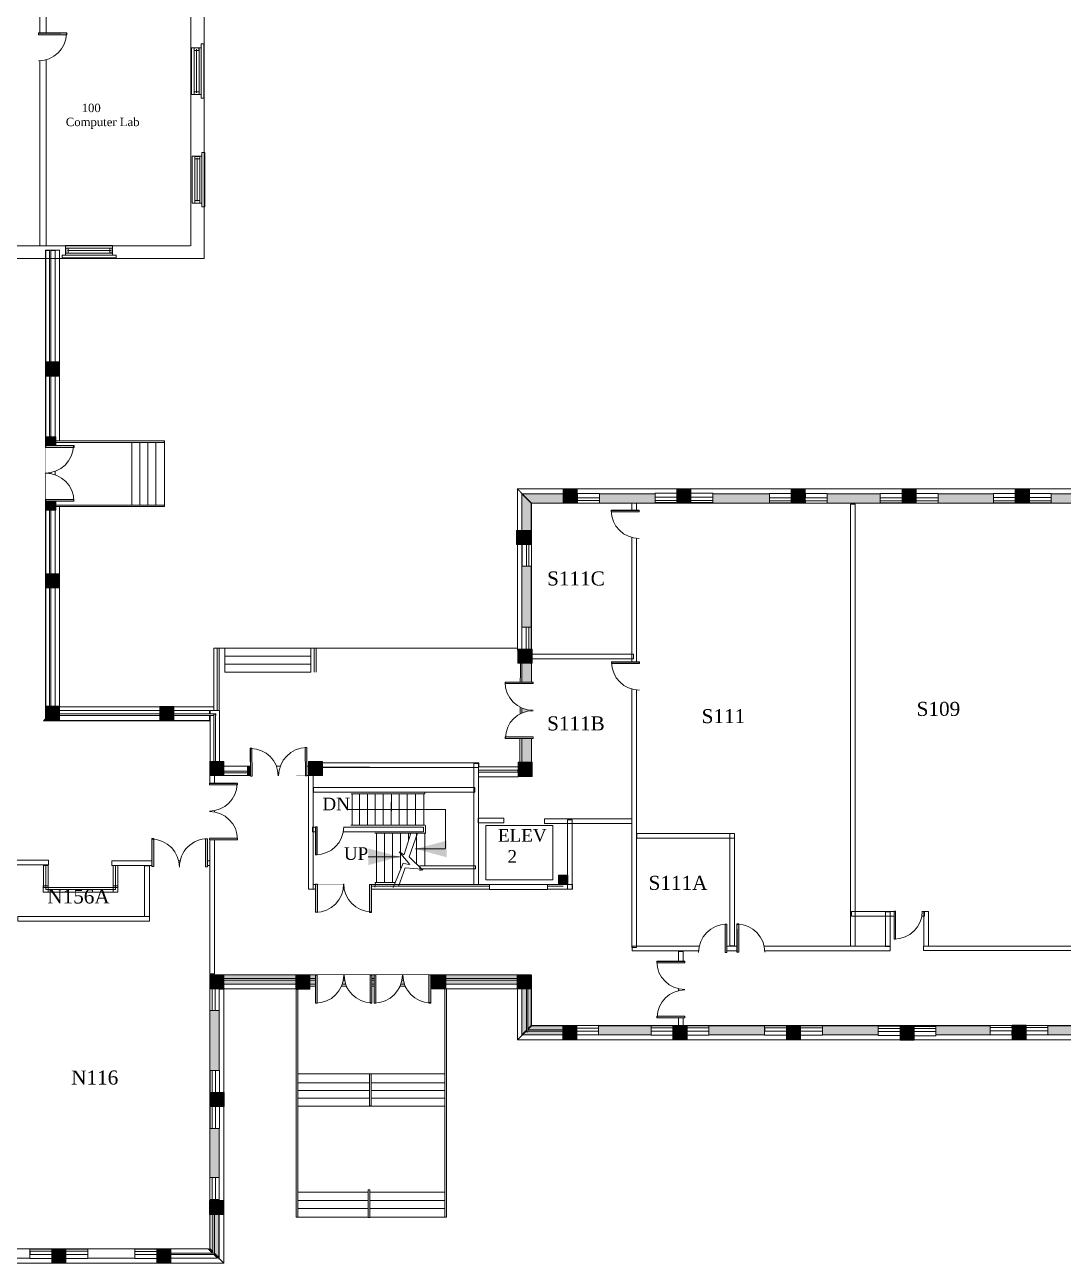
# Model space of a CAD drawing. Header units: inches. Extents: x -1989 to 2159, y -2212 to 2149.
# Drawn here: x -394 to 937, y -1953 to -367 of the extents above; entities that cross this region are included whole.
import ezdxf

# ---------------------------------------------------------------- set-up
doc = ezdxf.new("R2010")
doc.units = ezdxf.units.IN
doc.header["$LTSCALE"] = 96
doc.header["$MEASUREMENT"] = 0
doc.layers.add('None', color=7, linetype='Continuous', lineweight=5)
doc.styles.add('Times', font='Times')

# ---------------------------------------------------------------- blocks, each defined once
blk = doc.blocks.new('Symbol #19')
at = {"layer": 'None', "linetype": 'Continuous', "lineweight": 5}
blk.add_hatch(color=255, dxfattribs=at).paths.add_polyline_path([(-6, 6), (6, 6), (6, -6), (-6, -6)])
at = {"layer": 'None', "color": 7, "linetype": 'Continuous', "lineweight": 5}
blk.add_lwpolyline([(-6, 6), (6, 6), (6, -6), (-6, -6)], close=True, dxfattribs=at)
blk = doc.blocks.new('*U7')
at = {"layer": 'None', "linetype": 'Continuous', "lineweight": 5}
blk.add_hatch(color=255, dxfattribs=at).paths.add_polyline_path([(-9.25, 11.375), (8.75, 11.375), (8.75, -6.625), (-9.25, -6.625)])
at = {"layer": 'None', "color": 7, "linetype": 'Continuous', "lineweight": 5}
blk.add_lwpolyline([(-9.25, 11.375), (8.75, 11.375), (8.75, -6.625), (-9.25, -6.625)], close=True, dxfattribs=at)
blk = doc.blocks.new('Symbol #16')
at = {"color": 7, "linetype": 'Continuous', "lineweight": 5}
for points in [[(-37.25, 5.75), (-9.25, 5.75), (-9.25, -6.25), (-37.25, -6.25)], [(8.8125, 5.5625), (36.8125, 5.5625), (36.8125, -6.4375), (8.8125, -6.4375)]]:
    blk.add_wipeout(points, dxfattribs=at).dxf.layer = 'None'
at = {"layer": 'None', "color": 7, "linetype": 'Continuous', "lineweight": 5}
for points in [[(-37.25, 5.75), (-9.25, 5.75), (-9.25, -6.25), (-37.25, -6.25)], [(8.8125, 5.5625), (36.8125, 5.5625), (36.8125, -6.4375), (8.8125, -6.4375)]]:
    blk.add_lwpolyline(points, close=True, dxfattribs=at)
at = {"color": 7, "linetype": 'Continuous', "lineweight": 5}
blk.add_wipeout([(-37.25, 0.375), (36.75, 0.375), (36.75, -3.625), (-37.25, -3.625)], dxfattribs=at).dxf.layer = 'None'
at = {"layer": 'None', "color": 7, "linetype": 'Continuous', "lineweight": 5}
blk.add_lwpolyline([(-37.25, 0.375), (36.75, 0.375), (36.75, -3.625), (-37.25, -3.625)], close=True, dxfattribs=at)
at = {"layer": 'None', "color": 7}
blk.add_blockref('*U7', (0, 0), dxfattribs=at)
blk = doc.blocks.new("1'6 Pier")
at = {"layer": 'None', "linetype": 'Continuous', "lineweight": 5}
blk.add_hatch(color=255, dxfattribs=at).paths.add_polyline_path([(-9, 9), (9, 9), (9, -9), (-9, -9)])
at = {"layer": 'None', "color": 7, "linetype": 'Continuous', "lineweight": 5}
blk.add_lwpolyline([(-9, 9), (9, 9), (9, -9), (-9, -9)], close=True, dxfattribs=at)
blk = doc.blocks.new('2-4 wind')
at = {"color": 7, "linetype": 'Continuous', "lineweight": 5}
blk.add_wipeout([(-13.9375, 6.03125), (14.0625, 6.03125), (14.0625, -6), (-13.9375, -6)], dxfattribs=at).dxf.layer = 'None'
at = {"layer": 'None', "color": 7, "linetype": 'Continuous', "lineweight": 5}
blk.add_lwpolyline([(-13.9375, 6.03125), (14.0625, 6.03125), (14.0625, -6), (-13.9375, -6)], close=True, dxfattribs=at)
at = {"color": 7, "linetype": 'Continuous', "lineweight": 5}
blk.add_wipeout([(-13.9375, 0.5625), (14.0625, 0.5625), (14.0625, -2.8125), (-13.9375, -2.8125)], dxfattribs=at).dxf.layer = 'None'
at = {"layer": 'None', "color": 7, "linetype": 'Continuous', "lineweight": 5}
blk.add_lwpolyline([(-13.9375, 0.5625), (14.0625, 0.5625), (14.0625, -2.8125), (-13.9375, -2.8125)], close=True, dxfattribs=at)
blk = doc.blocks.new('*U11')
at = {"color": 7, "linetype": 'Continuous', "lineweight": 5}
blk.add_wipeout([(18, 0), (11, 0.7), (4.2, 2.7), (-2, 6.1), (-7.5, 10.5), (-11.9, 16), (-15.3, 22.2), (-17.3, 29), (-18, 36), (18, 36)], dxfattribs=at).dxf.layer = 'None'
at = {"layer": 'None', "linetype": 'Continuous', "lineweight": 5}
blk.add_hatch(color=255, dxfattribs=at).paths.add_polyline_path([(18, 34.2), (-18, 34.2), (-18, 36.2), (18, 36.2)])
at = {"layer": 'None', "color": 7, "linetype": 'Continuous', "lineweight": 5}
blk.add_lwpolyline([(18, 34.2), (-18, 34.2), (-18, 36.2), (18, 36.2)], close=True, dxfattribs=at)
blk.add_arc((18, 36), 36, 180, 270, dxfattribs=at)
blk = doc.blocks.new('*U12')
at = {"color": 7, "linetype": 'Continuous', "lineweight": 5}
blk.add_wipeout([(-17.5, -35.4), (-16.7, -28.5), (-14.6, -22), (-11.3, -16), (-6.9, -10.7), (-1.5, -6.4), (4.6, -3.1), (11.2, -1.2), (18, -0.5), (18, -36)], dxfattribs=at).dxf.layer = 'None'
at = {"layer": 'None', "linetype": 'Continuous', "lineweight": 5}
blk.add_hatch(color=255, dxfattribs=at).paths.add_polyline_path([(-18, -36.2), (-18, -34), (18, -34), (18, -36.2)])
at = {"layer": 'None', "color": 7, "linetype": 'Continuous', "lineweight": 5}
blk.add_lwpolyline([(-18, -36.2), (-18, -34), (18, -34), (18, -36.2)], close=True, dxfattribs=at)
blk.add_arc((18, -36), 35.5, 90, 178.9999, dxfattribs=at)
blk = doc.blocks.new("6' dbl")
at = {"layer": 'None', "color": 7}
blk.add_blockref('*U11', (0, 0), dxfattribs=at)
blk.add_blockref('*U12', (0, 0), dxfattribs=at)
blk = doc.blocks.new('dbl dr')
at = {"color": 7, "linetype": 'Continuous', "lineweight": 5}
blk.add_wipeout([(36.4, -20.6), (29.4, -19.8), (22.8, -17.7), (16.7, -14.3), (11.3, -9.9), (6.9, -4.4), (3.7, 1.7), (1.7, 8.4), (1, 15.4), (37, 15.4)], dxfattribs=at).dxf.layer = 'None'
at = {"layer": 'None', "linetype": 'Continuous', "lineweight": 5}
blk.add_hatch(color=255, dxfattribs=at).paths.add_polyline_path([(33.9, 14.6), (36.4, 14.6), (36.4, -21.4), (33.9, -21.4)])
at = {"layer": 'None', "color": 7, "linetype": 'Continuous', "lineweight": 5}
blk.add_lwpolyline([(33.9, 14.6), (36.4, 14.6), (36.4, -21.4), (33.9, -21.4)], close=True, dxfattribs=at)
blk.add_arc((37, 15.4), 36, 180, 269.0002, dxfattribs=at)
at = {"color": 7, "linetype": 'Continuous', "lineweight": 5}
blk.add_wipeout([(0.9, 14.9), (0.2, 7.8), (-1.9, 1.1), (-5.2, -5.2), (-9.7, -10.7), (-15.2, -15.2), (-21.4, -18.5), (-28.2, -20.6), (-35.2, -21.2), (-35.2, 14.9)], dxfattribs=at).dxf.layer = 'None'
at = {"layer": 'None', "linetype": 'Continuous', "lineweight": 5}
blk.add_hatch(color=255, dxfattribs=at).paths.add_polyline_path([(-35.1, 14.9), (-32.6, 14.9), (-32.6, -21.1), (-35.1, -21.1)])
at = {"layer": 'None', "color": 7, "linetype": 'Continuous', "lineweight": 5}
blk.add_lwpolyline([(-35.1, 14.9), (-32.6, 14.9), (-32.6, -21.1), (-35.1, -21.1)], close=True, dxfattribs=at)
blk.add_arc((-35.2, 14.9), 36.1, 270, 0, dxfattribs=at)
blk = doc.blocks.new("3' dr lh")
at = {"color": 7, "linetype": 'Continuous', "lineweight": 5}
blk.add_wipeout([(-18, 18.1), (-11, 17.4), (-4.2, 15.4), (2, 12.1), (7.5, 7.6), (11.9, 2.1), (15.3, -4.1), (17.3, -10.9), (18, -17.9), (-18, -17.9)], dxfattribs=at).dxf.layer = 'None'
at = {"layer": 'None', "linetype": 'Continuous', "lineweight": 5}
blk.add_hatch(color=255, dxfattribs=at).paths.add_polyline_path([(-18, -16.1), (18, -16.1), (18, -18.1), (-18, -18.1)])
at = {"layer": 'None', "color": 7, "linetype": 'Continuous', "lineweight": 5}
blk.add_lwpolyline([(-18, -16.1), (18, -16.1), (18, -18.1), (-18, -18.1)], close=True, dxfattribs=at)
blk.add_arc((-18, -17.9), 36, 0, 90, dxfattribs=at)
blk = doc.blocks.new("3' dr rh")
at = {"color": 7, "linetype": 'Continuous', "lineweight": 5}
blk.add_wipeout([(-17, 17.5), (-10.2, 16.7), (-3.6, 14.6), (2.4, 11.3), (7.7, 6.9), (12, 1.5), (15.2, -4.6), (17.2, -11.2), (17.9, -18), (-17.6, -18)], dxfattribs=at).dxf.layer = 'None'
at = {"layer": 'None', "linetype": 'Continuous', "lineweight": 5}
blk.add_hatch(color=255, dxfattribs=at).paths.add_polyline_path([(-17.9, 18), (-15.6, 18), (-15.6, -18), (-17.9, -18)])
at = {"layer": 'None', "color": 7, "linetype": 'Continuous', "lineweight": 5}
blk.add_lwpolyline([(-17.9, 18), (-15.6, 18), (-15.6, -18), (-17.9, -18)], close=True, dxfattribs=at)
blk.add_arc((-17.6, -18), 35.5, 0, 88.9999, dxfattribs=at)
blk = doc.blocks.new("3'-4 window")
at = {"color": 7, "linetype": 'Continuous', "lineweight": 5}
blk.add_wipeout([(-6.25, 28.25), (9.75, 28.25), (9.75, -31.75), (-6.25, -31.75)], dxfattribs=at).dxf.layer = 'None'
at = {"layer": 'None', "color": 7, "linetype": 'Continuous', "lineweight": 5}
blk.add_lwpolyline([(-6.25, 28.25), (9.75, 28.25), (9.75, -31.75), (-6.25, -31.75)], close=True, dxfattribs=at)
at = {"color": 7, "linetype": 'Continuous', "lineweight": 5}
blk.add_wipeout([(-0.0625, 28.25), (6.4375, 28.25), (6.4375, -31.75), (-0.0625, -31.75)], dxfattribs=at).dxf.layer = 'None'
at = {"layer": 'None', "color": 7, "linetype": 'Continuous', "lineweight": 5}
blk.add_line((3.3125, 25.8125), (3.3125, -30), dxfattribs=at)
for points in [[(-0.0625, 28.25), (6.4375, 28.25), (6.4375, -31.75), (-0.0625, -31.75)], [(-0.0625, 28.0625), (6.4375, 28.0625), (6.4375, 24.8125), (-0.0625, 24.8125)], [(0.1875, -28.3125), (6.25, -28.3125), (6.25, -31.5625), (0.1875, -31.5625)]]:
    blk.add_lwpolyline(points, close=True, dxfattribs=at)
at = {"color": 7, "linetype": 'Continuous', "lineweight": 5}
blk.add_wipeout([(-6.25, 32.75), (-2.75, 32.75), (-2.75, -36.75), (-6.25, -36.75)], dxfattribs=at).dxf.layer = 'None'
at = {"layer": 'None', "color": 7, "linetype": 'Continuous', "lineweight": 5}
blk.add_lwpolyline([(-6.25, 32.75), (-2.75, 32.75), (-2.75, -36.75), (-6.25, -36.75)], close=True, dxfattribs=at)

msp = doc.modelspace()

# ---------------------------------------------------------------- hatches: boundary and pattern name
at = {"layer": 'None', "linetype": 'Continuous', "lineweight": 5}
for points in [[(-222.6, -975.7), (-222.6, -907.7), (-214.6, -899.7), (-214.6, -983.7)], [(-37.6, -1885.7), (137.4, -1885.7), (145.4, -1893.7), (-45.6, -1893.7)]]:
    msp.add_hatch(color=255, dxfattribs=at).paths.add_polyline_path(points)

# ---------------------------------------------------------------- linework, layer by layer
at = {"layer": 'None', "color": 7, "linetype": 'Continuous', "lineweight": 5}
for p, q in [((24.5, -1351.9), (118.8, -1351.9)), ((25.6, -1391.8), (25.6, -1352.1)), ((35.4, -1391.8), (35.4, -1352.3)), ((45.3, -1391.9), (45.3, -1352.4)), ((55.2, -1392.1), (55.2, -1352.1)), ((65.5, -1392), (65.5, -1352)), ((75.8, -1391.9), (75.8, -1362.5)), ((76, -1352), (76, -1374)), ((86.1, -1391.9), (86.1, -1352.5)), ((96.4, -1391.8), (96.4, -1352)), ((106.8, -1391.8), (106.8, -1352)), ((117.8, -1392.5), (117.8, -1352.3)), ((119, -1351.8), (119, -1349.2)), ((20.5, -1372), (145, -1372)), ((145.5, -1371.5), (145.5, -1422)), ((24, -1392.2), (119.5, -1392.2)), ((119.8, -1402.3), (119.8, -1392.4)), ((55, -1402.3), (120, -1402.3)), ((56.9, -1466), (56.9, -1402.5)), ((67.2, -1465), (67.2, -1402.5)), ((77.5, -1465), (77.5, -1402.3)), ((87.8, -1447), (87.8, -1402.1)), ((100.8, -1402.1), (92.5, -1429.5)), ((98.1, -1411.6), (98.1, -1402.3)), ((109.4, -1402.4), (99, -1432.5)), ((108.4, -1442.5), (108.4, -1402.5)), ((118.8, -1443.5), (118.8, -1402.3)), ((92.5, -1430), (86, -1426)), ((86, -1426), (99.5, -1442.5)), ((145, -1422.5), (107, -1422.5)), ((46.5, -1432.5), (86.5, -1432.5)), ((91, -1440.5), (78.5, -1472)), ((98.5, -1442.5), (90.5, -1440.5)), ((99, -1432.5), (116.5, -1449.5)), ((93.5, -1446.5), (85, -1470.5)), ((115, -1448.5), (93.5, -1446.5)), ((114.5, -1449.5), (112, -1449.5)), ((296.2, -1470), (-20, -1470)), ((143.4, -1893.7), (-45.6, -1893.7))]:
    msp.add_line(p, q, dxfattribs=at)
for points in [[(-222.6, -975.7), (-222.6, -907.7), (-214.6, -899.7), (-214.6, -983.7)], [(384, -1548.5), (384, -978), (390, -978), (390, -1548.5)], [(-24, -1328.5), (-24, -1474), (-30, -1474), (-30, -1328.5)], [(-23.8, -1343.8), (182.8, -1343.8), (182.8, -1349.8), (-23.8, -1349.8)], [(-25, -1394.5), (117, -1394.5), (117, -1400.5), (-25, -1400.5)], [(307.8, -1385), (307.8, -1473.8), (301.8, -1473.8), (301.8, -1385)], [(390.5, -1402.5), (515.5, -1402.5), (515.5, -1408.5), (390.5, -1408.5)], [(509.5, -1546.5), (509.5, -1402.5), (515.5, -1402.5), (515.5, -1546.5)], [(-156.5, -1443.5), (-282, -1443.5), (-282, -1437.5), (-156.5, -1437.5)], [(-234, -1444), (-234, -1509), (-240, -1509), (-240, -1444)], [(112.5, -1444), (184, -1444), (184, -1448), (112.5, -1448)], [(308, -1474), (-24, -1474), (-24, -1468), (308, -1468)], [(759, -1508.5), (665.5, -1508.5), (665.5, -1502.5), (759, -1502.5)], [(758, -1547), (758, -1502.5), (764, -1502.5), (764, -1547)], [(-234, -1515), (-402.5, -1515), (-402.5, -1509), (-234, -1509)], [(715, -1553), (384.5, -1553), (384.5, -1547), (715, -1547)], [(1131, -1552.5), (757.5, -1552.5), (757.5, -1547), (1131, -1547)], [(-37.6, -1885.7), (137.4, -1885.7), (145.4, -1893.7), (-45.6, -1893.7)]]:
    msp.add_lwpolyline(points, close=True, dxfattribs=at)
at = {"layer": 'None', "color": 7, "lineweight": 5}
for points in [[(86.5, -1432.5), (46.5, -1443.2), (46.5, -1421.8)], [(107, -1422.5), (147, -1411.8), (147, -1433.2)]]:
    msp.add_solid(points, dxfattribs=at)

# ---------------------------------------------------------------- block references
at = {"layer": 'None', "color": 7, "rotation": 180}
for name, p in [("3'-4 window", (-170.3, -428.2)), ("3'-4 window", (-169.3, -567.2)), ('Symbol #19', (295.9, -1462.2))]:
    msp.add_blockref(name, p, dxfattribs=at)

# ---------------------------------------------------------------- texts
at = {"layer": 'None', "color": 7, "attachment_point": 1, "style": 'Times'}
for s, insert, char_height in [('     100\\PComputer Lab', (-341, -468.1), 10.773), ('S111C', (275.5, -1067.1), 17.96), ('S109', (748.9, -1234.1), 17.96), ('S111B', (275.5, -1252.7), 17.96), ('S111', (473.5, -1243.4), 17.96), ('DN', (-12.3, -1356.8), 16.16), ('UP', (15.2, -1420.3), 16.16), ('S111A', (405.5, -1456.9), 17.96), ('N116', (-334.1, -1706.2), 17.96)]:
    msp.add_mtext(s, dxfattribs=dict(at, insert=insert, char_height=char_height))

# ---------------------------------------------------------------- wipeouts: each hides what was drawn before it
at = {"color": 7, "linetype": 'Continuous', "lineweight": 5}
for points in [[(-133, -1258.5), (-369.5, -1258.5), (-351.5, -1240.5), (-151, -1240.5)], [(-363.5, -1443.5), (-363.5, -1472), (-369.5, -1472), (-369.5, -1443.5)], [(255.5, -1649), (1225, -1649), (1243, -1667), (237.5, -1667)]]:
    msp.add_wipeout(points, dxfattribs=at).dxf.layer = 'None'

# ---------------------------------------------------------------- next in the draw order: linework, layer by layer
at = {"layer": 'None', "color": 7, "linetype": 'Continuous', "lineweight": 5}
for p, q in [((-180.7, -66.2), (-180.7, -650.2)), ((-163.7, -80.2), (-163.7, -666.2))]:
    msp.add_line(p, q, dxfattribs=at)
for points in [[(-133, -1258.5), (-369.5, -1258.5), (-351.5, -1240.5), (-151, -1240.5)], [(-507.5, -1437), (-363, -1437), (-363, -1443), (-507.5, -1443)], [(-363.5, -1443.5), (-363.5, -1472), (-369.5, -1472), (-369.5, -1443.5)], [(255.5, -1649), (1225, -1649), (1243, -1667), (237.5, -1667)]]:
    msp.add_lwpolyline(points, close=True, dxfattribs=at)

# ---------------------------------------------------------------- next in the draw order: block references
at = {"layer": 'None', "color": 7}
for p, rotation in [((375.6, -1006.8), 180), ((-3, -1412), -90), ((738, -1520), -90), ((487.5, -1537), 90)]:
    msp.add_blockref("3' dr lh", p, dxfattribs=dict(at, rotation=rotation))
for name, p in [('dbl dr', (14, -1482.5)), ("3' dr rh", (536.5, -1536.5)), ("1'6 Pier", (304.5, -1657.5))]:
    msp.add_blockref(name, p, dxfattribs=at)

# ---------------------------------------------------------------- next in the draw order: wipeouts: each hides what was drawn before it
at = {"color": 7, "linetype": 'Continuous', "lineweight": 5}
msp.add_wipeout([(197, -1392.5), (283, -1392.5), (283, -1462), (197, -1462)], dxfattribs=at).dxf.layer = 'None'

# ---------------------------------------------------------------- next in the draw order: linework, layer by layer
at = {"layer": 'None', "color": 7, "linetype": 'Continuous', "lineweight": 5}
for p, q in [((55, -1465.5), (81.5, -1465.5)), ((55.5, -1465.5), (55, -1471.5))]:
    msp.add_line(p, q, dxfattribs=at)
for points in [[(220, -1389), (187, -1389), (187, -1383), (220, -1383)], [(197, -1392.5), (283, -1392.5), (283, -1462), (197, -1462)], [(272, -1384), (384, -1384), (384, -1390), (272, -1390)], [(708.8, -1547.2), (708.8, -1502.8), (714.8, -1502.8), (714.8, -1547.2)]]:
    msp.add_lwpolyline(points, close=True, dxfattribs=at)

# ---------------------------------------------------------------- next in the draw order: texts
at = {"layer": 'None', "color": 7, "insert": (212.6, -1397), "char_height": 16.16, "attachment_point": 1, "style": 'Times'}
msp.add_mtext('ELEV\\P  2', dxfattribs=at)

# ---------------------------------------------------------------- next in the draw order: wipeouts: each hides what was drawn before it
at = {"color": 7, "linetype": 'Continuous', "lineweight": 5}
for points in [[(-367, -1245), (-157, -1245), (-157, -1258), (-367, -1258)], [(-370, -1472), (-274.5, -1472), (-274.5, -1478), (-370, -1478)], [(255.5, -1583.5), (255.5, -1649), (237.5, -1667), (237.5, -1601.5)]]:
    msp.add_wipeout(points, dxfattribs=at).dxf.layer = 'None'

# ---------------------------------------------------------------- next in the draw order: hatches: boundary and pattern name
at = {"layer": 'None', "linetype": 'Continuous', "lineweight": 211}
msp.add_hatch(color=255, dxfattribs=at).paths.add_polyline_path([(255.2, -1648.7), (1224.4, -1648.7), (1236.4, -1660.7), (243.2, -1660.7)])

# ---------------------------------------------------------------- next in the draw order: linework, layer by layer
at = {"layer": 'None', "color": 7, "linetype": 'Continuous', "lineweight": 5}
msp.add_line((-366.5, -1444), (-366.5, -1474.5), dxfattribs=at)
for points in [[(-367, -1245), (-157, -1245), (-157, -1258), (-367, -1258)], [(-370, -1469.5), (-363.5, -1469.5), (-363.5, -1478), (-370, -1478)], [(-370, -1472), (-274.5, -1472), (-274.5, -1478), (-370, -1478)], [(255.5, -1583.5), (255.5, -1649), (237.5, -1667), (237.5, -1601.5)], [(255.2, -1648.7), (1224.4, -1648.7), (1236.4, -1660.7), (243.2, -1660.7)]]:
    msp.add_lwpolyline(points, close=True, dxfattribs=at)

# ---------------------------------------------------------------- next in the draw order: wipeouts: each hides what was drawn before it
at = {"color": 7, "linetype": 'Continuous', "lineweight": 5}
msp.add_wipeout([(201.8, -1468), (276.2, -1468), (276.2, -1474.5), (201.8, -1474.5)], dxfattribs=at).dxf.layer = 'None'

# ---------------------------------------------------------------- next in the draw order: linework, layer by layer
at = {"layer": 'None', "color": 7, "linetype": 'Continuous', "lineweight": 5}
msp.add_lwpolyline([(201.8, -1468), (276.2, -1468), (276.2, -1474.5), (201.8, -1474.5)], close=True, dxfattribs=at)

# ---------------------------------------------------------------- next in the draw order: block references
at = {"layer": 'None', "color": 7, "rotation": 180}
for p in [(445.5, -1655.3), (591, -1655.3), (736.4, -1655.9), (879.8, -1654.9)]:
    msp.add_blockref('Symbol #16', p, dxfattribs=at)

# ---------------------------------------------------------------- next in the draw order: wipeouts: each hides what was drawn before it
at = {"color": 7, "linetype": 'Continuous', "lineweight": 5}
for points in [[(-367, -1257.5), (-367, -655.5), (-349, -655.5), (-349, -1239.5)], [(-151.5, -1244.8), (-151.5, -1165.2), (241.5, -1165.5), (240.5, -1318.5), (-144, -1316.8), (-144, -1246.5)], [(-274.5, -1443.5), (-274.5, -1472), (-280.5, -1472), (-280.5, -1443.5)], [(-156, -1583.5), (255, -1583.5), (237, -1601.5), (-138, -1601.5)], [(313.5, -1648.5), (341.5, -1648.5), (341.5, -1660.5), (313.5, -1660.5)]]:
    msp.add_wipeout(points, dxfattribs=at).dxf.layer = 'None'

# ---------------------------------------------------------------- next in the draw order: hatches: boundary and pattern name
at = {"layer": 'None', "linetype": 'Continuous', "lineweight": 211}
for points in [[(255.2, -1583.7), (255.2, -1648.7), (243.2, -1660.7), (243.2, -1595.7)], [(137.4, -1885.7), (137.4, -1595.7), (145.4, -1595.7), (145.4, -1893.7)]]:
    msp.add_hatch(color=255, dxfattribs=at).paths.add_polyline_path(points)
at = {"layer": 'None', "linetype": 'Continuous', "lineweight": 5}
msp.add_hatch(color=255, dxfattribs=at).paths.add_polyline_path([(-37.6, -1595.7), (-37.6, -1885.7), (-45.6, -1893.7), (-45.6, -1595.7)])

# ---------------------------------------------------------------- next in the draw order: linework, layer by layer
at = {"layer": 'None', "color": 7, "linetype": 'Continuous', "lineweight": 5}
for p, q in [((-277.5, -1474.5), (-277.5, -1444)), ((-366.5, -1474.5), (-277.5, -1474.5)), ((-45.6, -1893.7), (-45.6, -1595.7)), ((145.4, -1893.7), (145.4, -1595.7))]:
    msp.add_line(p, q, dxfattribs=at)
for points in [[(-367, -1257.5), (-367, -655.5), (-349, -655.5), (-349, -1239.5)], [(-151.5, -1244.8), (-151.5, -1165.2), (241.5, -1165.5), (240.5, -1318.5), (-144, -1316.8), (-144, -1246.5)], [(-12, -1312), (188, -1312), (188, -1318), (-12, -1318)], [(187.5, -1313), (187.5, -1468), (181.5, -1468), (181.5, -1313)], [(-274.5, -1443.5), (-274.5, -1472), (-280.5, -1472), (-280.5, -1443.5)], [(-280.5, -1469.5), (-274.5, -1469.5), (-274.5, -1478), (-280.5, -1478)], [(444, -1648.5), (444, -1554), (450, -1554), (450, -1648.5)], [(-156, -1583.5), (255, -1583.5), (237, -1601.5), (-138, -1601.5)], [(255.2, -1583.7), (255.2, -1648.7), (243.2, -1660.7), (243.2, -1595.7)], [(-37.6, -1595.7), (-37.6, -1885.7), (-45.6, -1893.7), (-45.6, -1595.7)], [(137.4, -1885.7), (137.4, -1595.7), (145.4, -1595.7), (145.4, -1893.7)], [(313.5, -1648.5), (341.5, -1648.5), (341.5, -1660.5), (313.5, -1660.5)]]:
    msp.add_lwpolyline(points, close=True, dxfattribs=at)

# ---------------------------------------------------------------- next in the draw order: block references
at = {"layer": 'None', "color": 7}
for p in [(-21, -1319.5), (247.5, -1320.5)]:
    msp.add_blockref("1'6 Pier", p, dxfattribs=at)

# ---------------------------------------------------------------- next in the draw order: texts
at = {"layer": 'None', "color": 7, "insert": (-364.7, -1474.3), "char_height": 17.96, "attachment_point": 1, "style": 'Times'}
msp.add_mtext('N156A', dxfattribs=at)

# ---------------------------------------------------------------- next in the draw order: block references
at = {"layer": 'None', "color": 7, "rotation": 90}
msp.add_blockref("3'-4 window", (-313.1, -659.4), dxfattribs=at)
at = {"layer": 'None', "color": 7}
msp.add_blockref("6' dbl", (434, -1602.5), dxfattribs=at)

# ---------------------------------------------------------------- next in the draw order: wipeouts: each hides what was drawn before it
at = {"color": 7, "linetype": 'Continuous', "lineweight": 5}
for points in [[(-366.6, -1245.7), (-366.6, -656.2), (-354.6, -656.2), (-354.6, -1245.7)], [(255.5, -979.5), (255.5, -1185.5), (237.5, -1167.5), (237.5, -961.5)], [(-156, -1245), (-144, -1245), (-144, -1311), (-156, -1311)], [(-156.5, -1935), (-156.5, -1584), (-138.5, -1602), (-138.5, -1953)], [(296, -1656), (249, -1656), (249, -1654), (296, -1654)], [(313.5, -1652), (341.5, -1652), (341.5, -1656), (313.5, -1656)]]:
    msp.add_wipeout(points, dxfattribs=at).dxf.layer = 'None'

# ---------------------------------------------------------------- next in the draw order: hatches: boundary and pattern name
at = {"layer": 'None', "linetype": 'Continuous', "lineweight": 5}
msp.add_hatch(color=255, dxfattribs=at).paths.add_polyline_path([(-156.6, -1583.7), (255.2, -1583.7), (243.2, -1595.7), (-144.6, -1595.7)])

# ---------------------------------------------------------------- next in the draw order: linework, layer by layer
at = {"layer": 'None', "color": 7, "linetype": 'Continuous', "lineweight": 5}
msp.add_line((-45.3, -1595.5), (-145.3, -1595.5), dxfattribs=at)
for points in [[(-366.6, -1245.7), (-366.6, -656.2), (-354.6, -656.2), (-354.6, -1245.7)], [(255.5, -979.5), (255.5, -1185.5), (237.5, -1167.5), (237.5, -961.5)], [(-156, -1245), (-144, -1245), (-144, -1311), (-156, -1311)], [(-156.6, -1583.7), (255.2, -1583.7), (243.2, -1595.7), (-144.6, -1595.7)], [(-156.5, -1935), (-156.5, -1584), (-138.5, -1602), (-138.5, -1953)], [(296, -1656), (249, -1656), (249, -1654), (296, -1654)], [(313.5, -1652), (341.5, -1652), (341.5, -1656), (313.5, -1656)]]:
    msp.add_lwpolyline(points, close=True, dxfattribs=at)

# ---------------------------------------------------------------- next in the draw order: block references
at = {"layer": 'None', "color": 7}
for p in [(245.5, -1023.5), (247.2, -1175.5)]:
    msp.add_blockref("1'6 Pier", p, dxfattribs=at)

# ---------------------------------------------------------------- next in the draw order: wipeouts: each hides what was drawn before it
at = {"color": 7, "linetype": 'Continuous', "lineweight": 5}
for points in [[(-360, -655.8), (-360, -1251.5), (-362, -1251.5), (-362, -655.8)], [(1224, -979.5), (255, -979.5), (237, -961.5), (1242, -961.5)], [(249, -1656.5), (249, -1591), (251, -1591), (251, -1656.5)], [(-1125.5, -1935), (-156.5, -1935), (-138.5, -1953), (-1143.5, -1953)]]:
    msp.add_wipeout(points, dxfattribs=at).dxf.layer = 'None'

# ---------------------------------------------------------------- next in the draw order: hatches: boundary and pattern name
at = {"layer": 'None', "linetype": 'Continuous', "lineweight": 211}
msp.add_hatch(color=255, dxfattribs=at).paths.add_polyline_path([(255.2, -979.5), (255.5, -1329.8), (243, -1317.3), (243.2, -967.5)])
at = {"layer": 'None', "linetype": 'Continuous', "lineweight": 5}
for points in [[(1224.4, -979.5), (255.4, -979.5), (243.4, -967.5), (1236.4, -967.5)], [(-156.6, -1934.2), (-156.6, -1583.2), (-144.6, -1595.2), (-144.6, -1946.2)]]:
    msp.add_hatch(color=255, dxfattribs=at).paths.add_polyline_path(points)

# ---------------------------------------------------------------- next in the draw order: linework, layer by layer
at = {"layer": 'None', "color": 7, "linetype": 'Continuous', "lineweight": 5}
for p, q in [((-711.7, -666.2), (-163.7, -666.2)), ((1236.2, -967.7), (245.4, -967.7)), ((-145.1, -1885.7), (-145.1, -1947.7))]:
    msp.add_line(p, q, dxfattribs=at)
for points in [[(-360, -655.8), (-360, -1251.5), (-362, -1251.5), (-362, -655.8)], [(1224, -979.5), (255, -979.5), (237, -961.5), (1242, -961.5)], [(255.2, -979.5), (255.5, -1329.8), (243, -1317.3), (243.2, -967.5)], [(1224.4, -979.5), (255.4, -979.5), (243.4, -967.5), (1236.4, -967.5)], [(664, -1547), (664, -981), (670, -981), (670, -1547)], [(-156.6, -1934.2), (-156.6, -1583.2), (-144.6, -1595.2), (-144.6, -1946.2)], [(249, -1656.5), (249, -1591), (251, -1591), (251, -1656.5)], [(-1125.5, -1935), (-156.5, -1935), (-138.5, -1953), (-1143.5, -1953)]]:
    msp.add_lwpolyline(points, close=True, dxfattribs=at)

# ---------------------------------------------------------------- next in the draw order: block references
at = {"layer": 'None', "color": 7}
for p in [(-358, -807.8), (305.2, -970.3), (-358, -1079)]:
    msp.add_blockref("1'6 Pier", p, dxfattribs=at)

# ---------------------------------------------------------------- next in the draw order: block references
for name, p in [('Symbol #16', (451, -972.5)), ('Symbol #16', (597.5, -973)), ('Symbol #16', (739.5, -973)), ('Symbol #16', (884.5, -972.9)), ('2-4 wind', (328.5, -973.5)), ("6' dbl", (239.6, -1244.9))]:
    msp.add_blockref(name, p, dxfattribs=at)
for name, p, rotation in [('2-4 wind', (249.5, -1046.5), 90), ('2-4 wind', (249.3, -1152.5), 90), ('Symbol #16', (-149.7, -1743.6), -90)]:
    msp.add_blockref(name, p, dxfattribs=dict(at, rotation=rotation))

# ---------------------------------------------------------------- next in the draw order: wipeouts: each hides what was drawn before it
at = {"color": 7, "linetype": 'Continuous', "lineweight": 5}
for points in [[(-366.3, 125), (-366.3, -650.2), (-374.3, -650.2), (-374.3, 125)], [(-354.5, -900), (-214.5, -900), (-214.5, -984), (-354.5, -984)], [(-362.2, -1249.5), (-149, -1249.5), (-149, -1251.5), (-362.2, -1251.5)], [(187.5, -1317.5), (238.5, -1317.5), (238.5, -1330), (187.5, -1330)], [(251, -1590.5), (-150.5, -1590.5), (-150.5, -1588.5), (251, -1588.5)], [(-146.6, -1946.7), (-1138.3, -1946.7), (-1126.3, -1934.7), (-158.6, -1934.7)]]:
    msp.add_wipeout(points, dxfattribs=at).dxf.layer = 'None'

# ---------------------------------------------------------------- next in the draw order: linework, layer by layer
at = {"layer": 'None', "color": 7, "linetype": 'Continuous', "lineweight": 5}
msp.add_line((-181.7, -650.2), (-693, -650.2), dxfattribs=at)
for points in [[(-366.3, 125), (-366.3, -650.2), (-374.3, -650.2), (-374.3, 125)], [(-354.5, -900), (-214.5, -900), (-214.5, -984), (-354.5, -984)], [(256, -1173), (386, -1173), (386, -1179), (256, -1179)], [(-362.2, -1249.5), (-149, -1249.5), (-149, -1251.5), (-362.2, -1251.5)], [(187.5, -1317.5), (238.5, -1317.5), (238.5, -1330), (187.5, -1330)], [(251, -1590.5), (-150.5, -1590.5), (-150.5, -1588.5), (251, -1588.5)], [(-146.6, -1946.7), (-1138.3, -1946.7), (-1126.3, -1934.7), (-158.6, -1934.7)]]:
    msp.add_lwpolyline(points, close=True, dxfattribs=at)

# ---------------------------------------------------------------- next in the draw order: block references
at = {"layer": 'None', "color": 7}
for p in [(-358, -1248.5), (-211.5, -1249), (-147.5, -1592.9), (246, -1592.5)]:
    msp.add_blockref("1'6 Pier", p, dxfattribs=at)

# ---------------------------------------------------------------- next in the draw order: block references
for name, p, rotation in [("3' dr rh", (-357.8, -395.3), -90), ("3' dr lh", (376, -1201), 180), ('Symbol #16', (-350.1, -1941.3), 180)]:
    msp.add_blockref(name, p, dxfattribs=dict(at, rotation=rotation))

# ---------------------------------------------------------------- next in the draw order: wipeouts: each hides what was drawn before it
at = {"color": 7, "linetype": 'Continuous', "lineweight": 5}
for points in [[(-354.5, -900), (-215, -900), (-215, -902), (-354.5, -902)], [(-354.5, -982), (-215, -982), (-215, -984), (-354.5, -984)], [(-149.2, -1250), (-149.2, -1323.5), (-151.2, -1323.5), (-151.2, -1250)], [(187.5, -1321.5), (238, -1321.5), (238, -1324), (187.5, -1324)], [(-156.5, -1601.5), (-144.5, -1601.5), (-144.5, -1629.5), (-156.5, -1629.5)], [(-46, -1598), (146, -1598), (146, -1894), (-46, -1894)], [(-150.5, -1874), (-150.5, -1940), (-152.5, -1940), (-152.5, -1874)]]:
    msp.add_wipeout(points, dxfattribs=at).dxf.layer = 'None'

# ---------------------------------------------------------------- next in the draw order: linework, layer by layer
at = {"layer": 'None', "color": 7, "linetype": 'Continuous', "lineweight": 5}
for p, q in [((-256.6, -902.4), (-256.6, -982.2)), ((-246.2, -902.2), (-246.2, -982.8)), ((-235.9, -902.1), (-235.9, -982.4)), ((-225.5, -902), (-225.5, -982.2)), ((-147, -1245), (-147, -1165.5)), ((-144.5, -1245), (-144.5, -1165.5))]:
    msp.add_line(p, q, dxfattribs=at)
for points in [[(-354.5, -900), (-215, -900), (-215, -902), (-354.5, -902)], [(-354.5, -982), (-215, -982), (-215, -984), (-354.5, -984)], [(-149.2, -1250), (-149.2, -1323.5), (-151.2, -1323.5), (-151.2, -1250)], [(-156.5, -1582.5), (-156.5, -1328), (-150.5, -1328), (-150.5, -1582.5)], [(187.5, -1321.5), (238, -1321.5), (238, -1324), (187.5, -1324)], [(-156.5, -1601.5), (-144.5, -1601.5), (-144.5, -1629.5), (-156.5, -1629.5)], [(-46, -1598), (146, -1598), (146, -1894), (-46, -1894)], [(-150.5, -1874), (-150.5, -1940), (-152.5, -1940), (-152.5, -1874)]]:
    msp.add_lwpolyline(points, close=True, dxfattribs=at)

# ---------------------------------------------------------------- next in the draw order: block references
at = {"layer": 'None', "color": 7}
for p in [(-147.5, -1319.6), (-148, -1881.5)]:
    msp.add_blockref("1'6 Pier", p, dxfattribs=at)

# ---------------------------------------------------------------- next in the draw order: block references
for name, p, rotation in [('dbl dr', (-351.8, -942.2), 90), ("6' dbl", (-139, -1374.5), 180), ("6' dbl", (15, -1602), 90)]:
    msp.add_blockref(name, p, dxfattribs=dict(at, rotation=rotation))

# ---------------------------------------------------------------- next in the draw order: wipeouts: each hides what was drawn before it
at = {"color": 7, "linetype": 'Continuous', "lineweight": 5}
for points in [[(-137.5, -1165.5), (-27, -1165.5), (-27, -1196), (-137.5, -1196)], [(-138.5, -1316.6), (-30.1, -1316.6), (-30.1, -1328.3), (-138.5, -1328.3)], [(-153.5, -1601.5), (-149.5, -1601.5), (-149.5, -1629.5), (-153.5, -1629.5)], [(-156.4, -1843.4), (-144.4, -1843.4), (-144.4, -1871.4), (-156.4, -1871.4)], [(-150.5, -1942), (-216.5, -1942), (-216.5, -1940), (-150.5, -1940)]]:
    msp.add_wipeout(points, dxfattribs=at).dxf.layer = 'None'

# ---------------------------------------------------------------- next in the draw order: hatches: boundary and pattern name
at = {"layer": 'None', "linetype": 'Continuous', "lineweight": 5}
for points in [[(-366.5, -894.8), (-353.8, -894.8), (-353.8, -905.5), (-366.5, -905.5)], [(-366.6, -977.6), (-353.9, -977.6), (-353.9, -988.4), (-366.6, -988.4)]]:
    msp.add_hatch(color=255, dxfattribs=at).paths.add_polyline_path(points)

# ---------------------------------------------------------------- next in the draw order: linework, layer by layer
at = {"layer": 'None', "color": 7, "linetype": 'Continuous', "lineweight": 5}
for p, q in [((-23, -1165.5), (-23, -1196)), ((-20.5, -1165.5), (-20.5, -1196)), ((-137.5, -1175.5), (-27, -1175.5)), ((-136.5, -1185.9), (-27.4, -1185.9))]:
    msp.add_line(p, q, dxfattribs=at)
for points in [[(-366.5, -894.8), (-353.8, -894.8), (-353.8, -905.5), (-366.5, -905.5)], [(-366.6, -977.6), (-353.9, -977.6), (-353.9, -988.4), (-366.6, -988.4)], [(-137.5, -1165.5), (-27, -1165.5), (-27, -1196), (-137.5, -1196)], [(-138.5, -1316.6), (-30.1, -1316.6), (-30.1, -1328.3), (-138.5, -1328.3)], [(-153.5, -1601.5), (-149.5, -1601.5), (-149.5, -1629.5), (-153.5, -1629.5)], [(-156.4, -1843.4), (-144.4, -1843.4), (-144.4, -1871.4), (-156.4, -1871.4)], [(-150.5, -1942), (-216.5, -1942), (-216.5, -1940), (-150.5, -1940)]]:
    msp.add_lwpolyline(points, close=True, dxfattribs=at)

# ---------------------------------------------------------------- next in the draw order: block references
at = {"layer": 'None', "color": 7}
for name, p, rotation in [('dbl dr', (-194.5, -1430.5), 180), ("6' dbl", (90.2, -1601.8), 90)]:
    msp.add_blockref(name, p, dxfattribs=dict(at, rotation=rotation))
for p in [(-37.5, -1593), (-215.4, -1943.9)]:
    msp.add_blockref("1'6 Pier", p, dxfattribs=at)

# ---------------------------------------------------------------- next in the draw order: block references
at = {"layer": 'None', "color": 7, "rotation": -89.57242747007074}
msp.add_blockref("6' dbl", (-68.5, -1311), dxfattribs=at)
at = {"layer": 'None', "color": 7}
msp.add_blockref("1'6 Pier", (137, -1592.5), dxfattribs=at)

# ---------------------------------------------------------------- next in the draw order: wipeouts: each hides what was drawn before it
at = {"color": 7, "linetype": 'Continuous', "lineweight": 5}
for points in [[(-44, -1602.5), (-44, -1894), (-46, -1894), (-46, -1602.5)], [(-153.4, -1843.4), (-149.4, -1843.4), (-149.4, -1871.4), (-153.4, -1871.4)], [(-252.4, -1934.9), (-224.4, -1934.9), (-224.4, -1946.9), (-252.4, -1946.9)]]:
    msp.add_wipeout(points, dxfattribs=at).dxf.layer = 'None'

# ---------------------------------------------------------------- next in the draw order: linework, layer by layer
at = {"layer": 'None', "color": 7, "linetype": 'Continuous', "lineweight": 5}
for points in [[(-44, -1602.5), (-44, -1894), (-46, -1894), (-46, -1602.5)], [(-153.4, -1843.4), (-149.4, -1843.4), (-149.4, -1871.4), (-153.4, -1871.4)], [(-252.4, -1934.9), (-224.4, -1934.9), (-224.4, -1946.9), (-252.4, -1946.9)]]:
    msp.add_lwpolyline(points, close=True, dxfattribs=at)

# ---------------------------------------------------------------- next in the draw order: wipeouts: each hides what was drawn before it
at = {"color": 7, "linetype": 'Continuous', "lineweight": 5}
for points in [[(-138.5, -1323), (-104.5, -1323), (-104.5, -1325), (-138.5, -1325)], [(146.5, -1601.5), (146.5, -1894), (144.5, -1894), (144.5, -1601.5)]]:
    msp.add_wipeout(points, dxfattribs=at).dxf.layer = 'None'

# ---------------------------------------------------------------- next in the draw order: hatches: boundary and pattern name
at = {"layer": 'None', "linetype": 'Continuous', "lineweight": 5}
msp.add_hatch(color=255, dxfattribs=at).paths.add_polyline_path([(-108.1, -1316.6), (-104.6, -1316.6), (-104.6, -1328.4), (-108.1, -1328.4)])

# ---------------------------------------------------------------- next in the draw order: linework, layer by layer
at = {"layer": 'None', "color": 7, "linetype": 'Continuous', "lineweight": 5}
for p, q in [((-43.5, -1710.5), (144.5, -1710.5)), ((-43.4, -1721.9), (144.6, -1721.9)), ((-43.4, -1731.9), (144.6, -1731.9)), ((-43.3, -1741.8), (144.7, -1741.8)), ((-43.2, -1751.8), (144.8, -1751.8)), ((-44.2, -1862.2), (143.8, -1862.2)), ((-43, -1872.5), (145, -1872.5)), ((-42.9, -1882.9), (145.1, -1882.9))]:
    msp.add_line(p, q, dxfattribs=at)
for points in [[(-138.5, -1323), (-104.5, -1323), (-104.5, -1325), (-138.5, -1325)], [(-108.1, -1316.6), (-104.6, -1316.6), (-104.6, -1328.4), (-108.1, -1328.4)], [(146.5, -1601.5), (146.5, -1894), (144.5, -1894), (144.5, -1601.5)]]:
    msp.add_lwpolyline(points, close=True, dxfattribs=at)

# ---------------------------------------------------------------- next in the draw order: wipeouts: each hides what was drawn before it
at = {"color": 7, "linetype": 'Continuous', "lineweight": 5}
msp.add_wipeout([(-252.4, -1937.9), (-224.4, -1937.9), (-224.4, -1941.9), (-252.4, -1941.9)], dxfattribs=at).dxf.layer = 'None'

# ---------------------------------------------------------------- next in the draw order: linework, layer by layer
at = {"layer": 'None', "color": 7, "linetype": 'Continuous', "lineweight": 5}
msp.add_lwpolyline([(-252.4, -1937.9), (-224.4, -1937.9), (-224.4, -1941.9), (-252.4, -1941.9)], close=True, dxfattribs=at)

# ---------------------------------------------------------------- next in the draw order: wipeouts: each hides what was drawn before it
at = {"color": 7, "linetype": 'Continuous', "lineweight": 5}
for points in [[(50, -1710.5), (50, -1751.5), (48, -1751.5), (48, -1710.5)], [(48.5, -1859), (48.5, -1894.5), (46.5, -1894.5), (46.5, -1859)]]:
    msp.add_wipeout(points, dxfattribs=at).dxf.layer = 'None'

# ---------------------------------------------------------------- next in the draw order: linework, layer by layer
at = {"layer": 'None', "color": 7, "linetype": 'Continuous', "lineweight": 5}
for points in [[(50, -1710.5), (50, -1751.5), (48, -1751.5), (48, -1710.5)], [(48.5, -1859), (48.5, -1894.5), (46.5, -1894.5), (46.5, -1859)]]:
    msp.add_lwpolyline(points, close=True, dxfattribs=at)

doc.saveas('drawing.dxf')
